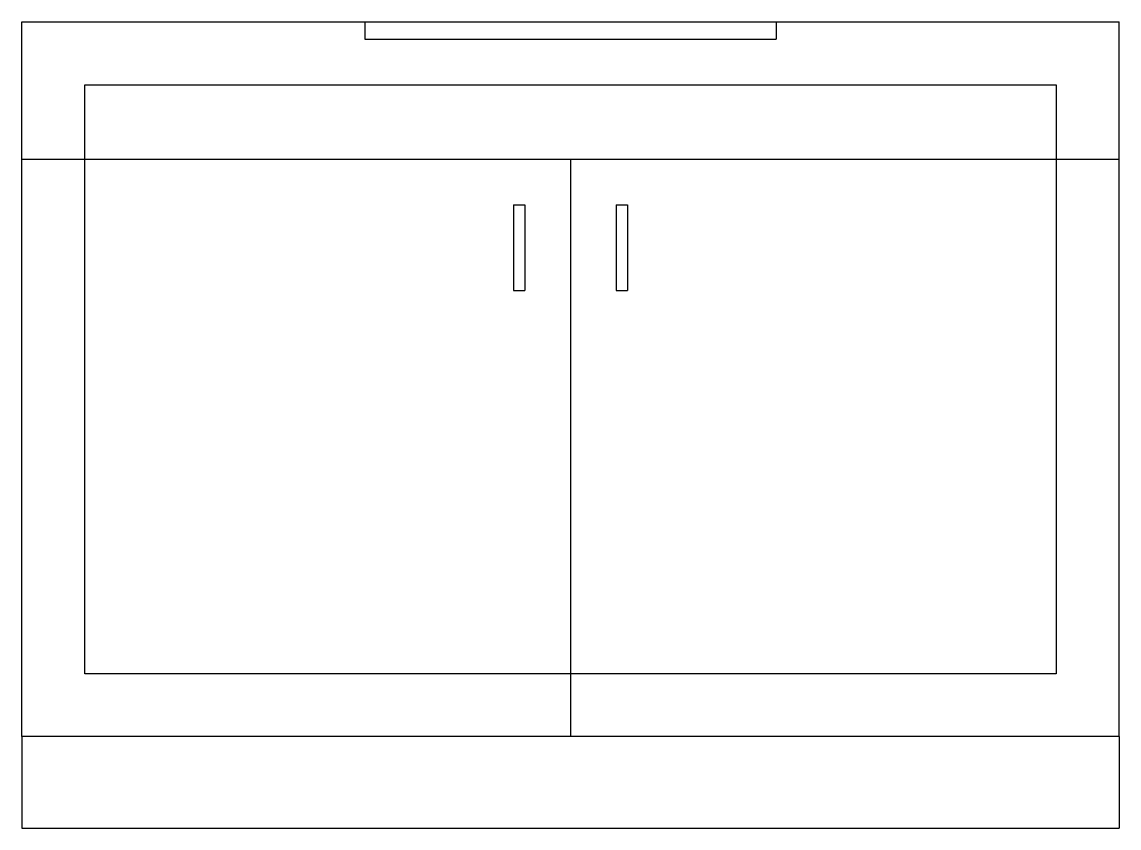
# Model space of a CAD drawing. Extents: x 0 to 48, y 0 to 35.2.
import ezdxf

# ---------------------------------------------------------------- set-up
doc = ezdxf.new("R2010")
doc.units = 0
doc.header["$LTSCALE"] = 3
doc.linetypes.add('HIDDEN', pattern=[0])
doc.linetypes.add('HIDDEN2', pattern=[0])
doc.layers.get('0').update_dxf_attribs({"linetype": 'CONTINUOUS'})
doc.layers.add('HID', color=7, linetype='HIDDEN')
doc.layers.add('HID2', color=7, linetype='HIDDEN2')

msp = doc.modelspace()

# ---------------------------------------------------------------- linework, layer by layer
at = {"color": 0}
for p, q in [((0, 4), (0, 35.25)), ((0, 35.25), (48, 35.25)), ((48, 4), (48, 35.25)), ((0, 29.25), (48, 29.25)), ((24, 29.25), (24, 4)), ((21.5, 27.25), (21.5, 23.5)), ((21.5, 27.25), (22, 27.25)), ((22, 27.25), (22, 23.5)), ((26, 27.25), (26, 23.5)), ((26, 27.25), (26.5, 27.25)), ((26.5, 27.25), (26.5, 23.5)), ((21.5, 23.5), (22, 23.5)), ((26, 23.5), (26.5, 23.5)), ((48, 4), (0, 4)), ((0, 4), (0, 0)), ((48, 4), (48, 0)), ((0, 0), (48, 0))]:
    msp.add_line(p, q, dxfattribs=at)
at = {"layer": 'HID', "color": 0}
for p, q in [((15, 34.5), (33, 34.5)), ((2.75, 6.75), (2.75, 32.5)), ((2.75, 32.5), (45.25, 32.5)), ((45.25, 32.5), (45.25, 6.75)), ((45.25, 6.75), (2.75, 6.75))]:
    msp.add_line(p, q, dxfattribs=at)
at = {"layer": 'HID2', "color": 0}
for p, q in [((15, 35.25), (15, 34.5)), ((33, 35.25), (33, 34.5))]:
    msp.add_line(p, q, dxfattribs=at)

doc.saveas('drawing.dxf')
